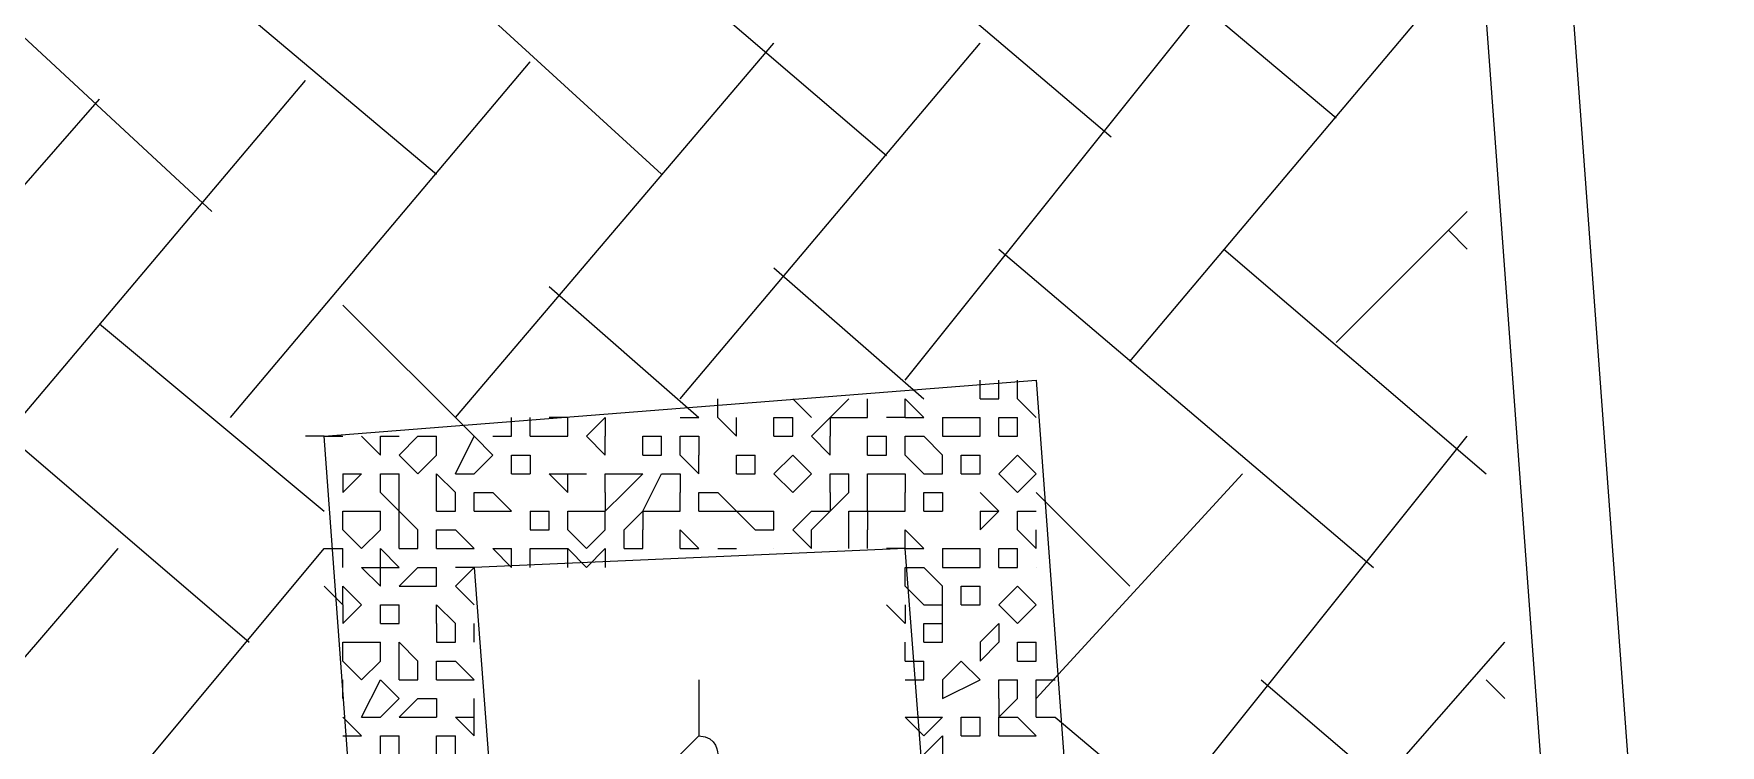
# Model space of a CAD drawing. Header units: millimetres. Extents: x 2928 to 3112, y 1220 to 1280.
# Drawn here: x 3002.1005 to 3002.4005, y 1262.5223 to 1262.6489 of the extents above; entities that cross this region are included whole.
import ezdxf

# ---------------------------------------------------------------- set-up
doc = ezdxf.new("R2010")
doc.units = ezdxf.units.MM

msp = doc.modelspace()

# ---------------------------------------------------------------- linework, layer by layer
at = {"color": 252, "linetype": 'Continuous', "lineweight": 5, "true_color": 0x989898}
for points in [[(3000.5255, 1266.90065), (2999.21881, 1266.80732), (2999.00214, 1266.79065), (2999.01881, 1266.58065), (2999.35881, 1261.95725), (3000.88217, 1262.07059), (3002.40886, 1262.18392), (3002.06885, 1266.80399), (3002.05218, 1267.01399), (3001.83885, 1266.99732)], [(3000.52883, 1266.88732), (2999.22548, 1266.79065), (2999.01881, 1266.77732), (2999.03214, 1266.57398), (2999.37215, 1261.97392), (3000.88217, 1262.08392), (3002.39219, 1262.19725), (3002.05552, 1266.79732), (3002.03885, 1266.99732), (3001.83218, 1266.98399)]]:
    msp.add_lwpolyline(points, close=True, dxfattribs=at)
at = {"color": 9, "linetype": 'Continuous', "lineweight": 5, "true_color": 0xbababa}
for points in [[(3002.22552, 1262.68726), (3002.29219, 1262.63059), (3002.29219, 1262.63059)], [(3002.26885, 1262.68726), (3002.33219, 1262.63393), (3002.33219, 1262.63393)], [(3002.10885, 1262.67726), (3002.17219, 1262.62393), (3002.17219, 1262.62393)], [(3002.20552, 1262.66726), (3002.25219, 1262.62726), (3002.25219, 1262.62726)], [(3002.08552, 1262.66059), (3002.13219, 1262.61726), (3002.13219, 1262.61726)], [(3002.17219, 1262.66059), (3002.21219, 1262.62393), (3002.21219, 1262.62393)], [(3002.25552, 1262.58726), (3002.30886, 1262.65393), (3002.30886, 1262.65393)], [(3002.29552, 1262.59059), (3002.34886, 1262.65393), (3002.34886, 1262.65393)], [(3002.17552, 1262.58059), (3002.23219, 1262.64726), (3002.23219, 1262.64726)], [(3002.21552, 1262.58393), (3002.26885, 1262.64726), (3002.26885, 1262.64726)], [(3002.13552, 1262.58059), (3002.18885, 1262.64393), (3002.18885, 1262.64393)], [(3002.09552, 1262.57726), (3002.14885, 1262.64059), (3002.14885, 1262.64059)], [(3002.08885, 1262.61059), (3002.11219, 1262.63726), (3002.11219, 1262.63726)], [(3002.33219, 1262.59393), (3002.35552, 1262.61726), (3002.35552, 1262.61726)], [(3002.35219, 1262.61393), (3002.35552, 1262.61059), (3002.35552, 1262.61059)], [(3002.27219, 1262.61059), (3002.33886, 1262.55393), (3002.33886, 1262.55393)], [(3002.31219, 1262.61059), (3002.35886, 1262.57059), (3002.35886, 1262.57059)], [(3002.23219, 1262.60726), (3002.25885, 1262.58393), (3002.25885, 1262.58393)], [(3002.19219, 1262.60393), (3002.21885, 1262.58059), (3002.21885, 1262.58059)], [(3002.15552, 1262.60059), (3002.17885, 1262.57726), (3002.17885, 1262.57726)], [(3002.11219, 1262.59726), (3002.15219, 1262.56393), (3002.15219, 1262.56393)], [(3002.26885, 1262.58393), (3002.26885, 1262.58726), (3002.26885, 1262.58726)], [(3002.27219, 1262.58393), (3002.27219, 1262.58726), (3002.27219, 1262.58726)], [(3002.27552, 1262.58393), (3002.27552, 1262.58726), (3002.27552, 1262.58726)], [(3002.22219, 1262.58059), (3002.22219, 1262.58393), (3002.22219, 1262.58393)], [(3002.23885, 1262.58059), (3002.23552, 1262.58393), (3002.23552, 1262.58393)], [(3002.24219, 1262.58059), (3002.24552, 1262.58393), (3002.24552, 1262.58393)], [(3002.24885, 1262.58059), (3002.24885, 1262.58393), (3002.24885, 1262.58393)], [(3002.25552, 1262.58393), (3002.25885, 1262.58059), (3002.25885, 1262.58059)], [(3002.25552, 1262.58059), (3002.25552, 1262.58393), (3002.25552, 1262.58393)], [(3002.26885, 1262.58393), (3002.27219, 1262.58393), (3002.27219, 1262.58393)], [(3002.27552, 1262.58393), (3002.27885, 1262.58059), (3002.27885, 1262.58059)], [(3002.09219, 1262.58059), (3002.13885, 1262.54059), (3002.13885, 1262.54059)], [(3002.18552, 1262.57726), (3002.18552, 1262.58059), (3002.18552, 1262.58059)], [(3002.18885, 1262.57726), (3002.18885, 1262.58059), (3002.18885, 1262.58059)], [(3002.19552, 1262.58059), (3002.19219, 1262.58059), (3002.19219, 1262.58059)], [(3002.19552, 1262.57726), (3002.19552, 1262.58059), (3002.19552, 1262.58059)], [(3002.19885, 1262.57726), (3002.20219, 1262.58059), (3002.20219, 1262.58059)], [(3002.20219, 1262.58059), (3002.20219, 1262.57726), (3002.20219, 1262.57726)], [(3002.21552, 1262.58059), (3002.21885, 1262.58059), (3002.21885, 1262.58059)], [(3002.22219, 1262.58059), (3002.22552, 1262.57726), (3002.22552, 1262.57726)], [(3002.22552, 1262.57726), (3002.22552, 1262.58059), (3002.22552, 1262.58059)], [(3002.23219, 1262.58059), (3002.23552, 1262.58059), (3002.23552, 1262.58059)], [(3002.23219, 1262.57726), (3002.23219, 1262.58059), (3002.23219, 1262.58059)], [(3002.23552, 1262.57726), (3002.23552, 1262.58059), (3002.23552, 1262.58059)], [(3002.23885, 1262.57726), (3002.24219, 1262.58059), (3002.24219, 1262.58059)], [(3002.24219, 1262.58059), (3002.24552, 1262.58059), (3002.24552, 1262.58059)], [(3002.24219, 1262.58059), (3002.24219, 1262.57726), (3002.24219, 1262.57726)], [(3002.24552, 1262.58059), (3002.24885, 1262.58059), (3002.24885, 1262.58059)], [(3002.25552, 1262.58059), (3002.25219, 1262.58059), (3002.25219, 1262.58059)], [(3002.25552, 1262.58059), (3002.25885, 1262.58059), (3002.25885, 1262.58059)], [(3002.26219, 1262.58059), (3002.26219, 1262.57726), (3002.26219, 1262.57726)], [(3002.26219, 1262.58059), (3002.26552, 1262.58059), (3002.26552, 1262.58059)], [(3002.26552, 1262.58059), (3002.26885, 1262.58059), (3002.26885, 1262.58059)], [(3002.26885, 1262.57726), (3002.26885, 1262.58059), (3002.26885, 1262.58059)], [(3002.27219, 1262.58059), (3002.27552, 1262.58059), (3002.27552, 1262.58059)], [(3002.27219, 1262.57726), (3002.27219, 1262.58059), (3002.27219, 1262.58059)], [(3002.27552, 1262.57726), (3002.27552, 1262.58059), (3002.27552, 1262.58059)], [(3002.15219, 1262.57726), (3002.14885, 1262.57726), (3002.14885, 1262.57726)], [(3002.15219, 1262.57726), (3002.15552, 1262.57726), (3002.15552, 1262.57726)], [(3002.15885, 1262.57726), (3002.16219, 1262.57393), (3002.16219, 1262.57393)], [(3002.16219, 1262.57726), (3002.16552, 1262.57726), (3002.16552, 1262.57726)], [(3002.16219, 1262.57726), (3002.16552, 1262.57726), (3002.16552, 1262.57726)], [(3002.16219, 1262.57393), (3002.16219, 1262.57726), (3002.16219, 1262.57726)], [(3002.16552, 1262.57393), (3002.16885, 1262.57726), (3002.16885, 1262.57726)], [(3002.16885, 1262.57726), (3002.17219, 1262.57726), (3002.17219, 1262.57726)], [(3002.17219, 1262.57393), (3002.17219, 1262.57726), (3002.17219, 1262.57726)], [(3002.17552, 1262.57059), (3002.17885, 1262.57726), (3002.17885, 1262.57726)], [(3002.17885, 1262.57726), (3002.18219, 1262.57393), (3002.18219, 1262.57393)], [(3002.18219, 1262.57726), (3002.18552, 1262.57726), (3002.18552, 1262.57726)], [(3002.18885, 1262.57726), (3002.19219, 1262.57726), (3002.19219, 1262.57726)], [(3002.19219, 1262.57726), (3002.19552, 1262.57726), (3002.19552, 1262.57726)], [(3002.19885, 1262.57726), (3002.20219, 1262.57393), (3002.20219, 1262.57393)], [(3002.20219, 1262.57393), (3002.20219, 1262.57726), (3002.20219, 1262.57726)], [(3002.20885, 1262.57726), (3002.21219, 1262.57726), (3002.21219, 1262.57726)], [(3002.20885, 1262.57393), (3002.20885, 1262.57726), (3002.20885, 1262.57726)], [(3002.21219, 1262.57393), (3002.21219, 1262.57726), (3002.21219, 1262.57726)], [(3002.21552, 1262.57393), (3002.21552, 1262.57726), (3002.21552, 1262.57726)], [(3002.21552, 1262.57726), (3002.21885, 1262.57726), (3002.21885, 1262.57726)], [(3002.21885, 1262.57726), (3002.21885, 1262.57393), (3002.21885, 1262.57393)], [(3002.23219, 1262.57726), (3002.23552, 1262.57726), (3002.23552, 1262.57726)], [(3002.23885, 1262.57726), (3002.24219, 1262.57393), (3002.24219, 1262.57393)], [(3002.24219, 1262.57393), (3002.24219, 1262.57726), (3002.24219, 1262.57726)], [(3002.24885, 1262.57726), (3002.25219, 1262.57726), (3002.25219, 1262.57726)], [(3002.24885, 1262.57393), (3002.24885, 1262.57726), (3002.24885, 1262.57726)], [(3002.25219, 1262.57393), (3002.25219, 1262.57726), (3002.25219, 1262.57726)], [(3002.25552, 1262.57393), (3002.25552, 1262.57726), (3002.25552, 1262.57726)], [(3002.25552, 1262.57726), (3002.25885, 1262.57726), (3002.25885, 1262.57726)], [(3002.25885, 1262.57726), (3002.26219, 1262.57393), (3002.26219, 1262.57393)], [(3002.26219, 1262.57726), (3002.26885, 1262.57726), (3002.26885, 1262.57726)], [(3002.27219, 1262.57726), (3002.27552, 1262.57726), (3002.27552, 1262.57726)], [(3002.30219, 1262.51059), (3002.35552, 1262.57726), (3002.35552, 1262.57726)], [(3002.16552, 1262.57393), (3002.16885, 1262.57059), (3002.16885, 1262.57059)], [(3002.16885, 1262.57059), (3002.17219, 1262.57393), (3002.17219, 1262.57393)], [(3002.17885, 1262.57059), (3002.18219, 1262.57393), (3002.18219, 1262.57393)], [(3002.18552, 1262.57059), (3002.18552, 1262.57393), (3002.18552, 1262.57393)], [(3002.18552, 1262.57393), (3002.18885, 1262.57393), (3002.18885, 1262.57393)], [(3002.18885, 1262.57393), (3002.18885, 1262.57059), (3002.18885, 1262.57059)], [(3002.20885, 1262.57393), (3002.21219, 1262.57393), (3002.21219, 1262.57393)], [(3002.21552, 1262.57393), (3002.21885, 1262.57059), (3002.21885, 1262.57059)], [(3002.21885, 1262.57059), (3002.21885, 1262.57393), (3002.21885, 1262.57393)], [(3002.22552, 1262.57393), (3002.22885, 1262.57393), (3002.22885, 1262.57393)], [(3002.22552, 1262.57059), (3002.22552, 1262.57393), (3002.22552, 1262.57393)], [(3002.22885, 1262.57059), (3002.22885, 1262.57393), (3002.22885, 1262.57393)], [(3002.23219, 1262.57059), (3002.23552, 1262.57393), (3002.23552, 1262.57393)], [(3002.23552, 1262.57393), (3002.23885, 1262.57059), (3002.23885, 1262.57059)], [(3002.24885, 1262.57393), (3002.25219, 1262.57393), (3002.25219, 1262.57393)], [(3002.25552, 1262.57393), (3002.25885, 1262.57059), (3002.25885, 1262.57059)], [(3002.26219, 1262.57059), (3002.26219, 1262.57393), (3002.26219, 1262.57393)], [(3002.26552, 1262.57059), (3002.26552, 1262.57393), (3002.26552, 1262.57393)], [(3002.26552, 1262.57393), (3002.26885, 1262.57393), (3002.26885, 1262.57393)], [(3002.26885, 1262.57059), (3002.26885, 1262.57393), (3002.26885, 1262.57393)], [(3002.27219, 1262.57059), (3002.27552, 1262.57393), (3002.27552, 1262.57393)], [(3002.27552, 1262.57393), (3002.27885, 1262.57059), (3002.27885, 1262.57059)], [(3002.15552, 1262.57059), (3002.15885, 1262.57059), (3002.15885, 1262.57059)], [(3002.15552, 1262.57059), (3002.15552, 1262.56726), (3002.15552, 1262.56726)], [(3002.15552, 1262.56726), (3002.15885, 1262.57059), (3002.15885, 1262.57059)], [(3002.16219, 1262.56726), (3002.16219, 1262.57059), (3002.16219, 1262.57059)], [(3002.16219, 1262.57059), (3002.16552, 1262.57059), (3002.16552, 1262.57059)], [(3002.16552, 1262.56726), (3002.16552, 1262.57059), (3002.16552, 1262.57059)], [(3002.17219, 1262.57059), (3002.17552, 1262.56726), (3002.17552, 1262.56726)], [(3002.17219, 1262.56393), (3002.17219, 1262.57059), (3002.17219, 1262.57059)], [(3002.17552, 1262.57059), (3002.17885, 1262.57059), (3002.17885, 1262.57059)], [(3002.18552, 1262.57059), (3002.18885, 1262.57059), (3002.18885, 1262.57059)], [(3002.19219, 1262.57059), (3002.19552, 1262.56726), (3002.19552, 1262.56726)], [(3002.19219, 1262.57059), (3002.19552, 1262.57059), (3002.19552, 1262.57059)], [(3002.19552, 1262.57059), (3002.19885, 1262.57059), (3002.19885, 1262.57059)], [(3002.19552, 1262.57059), (3002.19885, 1262.57059), (3002.19885, 1262.57059)], [(3002.19552, 1262.56726), (3002.19552, 1262.57059), (3002.19552, 1262.57059)], [(3002.20219, 1262.56726), (3002.20219, 1262.57059), (3002.20219, 1262.57059)], [(3002.20219, 1262.57059), (3002.20552, 1262.57059), (3002.20552, 1262.57059)], [(3002.20552, 1262.57059), (3002.20885, 1262.57059), (3002.20885, 1262.57059)], [(3002.20552, 1262.56726), (3002.20885, 1262.57059), (3002.20885, 1262.57059)], [(3002.20885, 1262.56393), (3002.21219, 1262.57059), (3002.21219, 1262.57059)], [(3002.21219, 1262.57059), (3002.21552, 1262.57059), (3002.21552, 1262.57059)], [(3002.21552, 1262.57059), (3002.21552, 1262.56726), (3002.21552, 1262.56726)], [(3002.22552, 1262.57059), (3002.22885, 1262.57059), (3002.22885, 1262.57059)], [(3002.23219, 1262.57059), (3002.23552, 1262.56726), (3002.23552, 1262.56726)], [(3002.23552, 1262.56726), (3002.23885, 1262.57059), (3002.23885, 1262.57059)], [(3002.24219, 1262.57059), (3002.24552, 1262.57059), (3002.24552, 1262.57059)], [(3002.24219, 1262.56726), (3002.24219, 1262.57059), (3002.24219, 1262.57059)], [(3002.24552, 1262.56726), (3002.24552, 1262.57059), (3002.24552, 1262.57059)], [(3002.24885, 1262.56393), (3002.24885, 1262.57059), (3002.24885, 1262.57059)], [(3002.24885, 1262.57059), (3002.25552, 1262.57059), (3002.25552, 1262.57059)], [(3002.25552, 1262.57059), (3002.25552, 1262.56726), (3002.25552, 1262.56726)], [(3002.25885, 1262.57059), (3002.26219, 1262.57059), (3002.26219, 1262.57059)], [(3002.26552, 1262.57059), (3002.26885, 1262.57059), (3002.26885, 1262.57059)], [(3002.27219, 1262.57059), (3002.27552, 1262.56726), (3002.27552, 1262.56726)], [(3002.27552, 1262.56726), (3002.27885, 1262.57059), (3002.27885, 1262.57059)], [(3002.27885, 1262.53059), (3002.31552, 1262.57059), (3002.31552, 1262.57059)], [(3002.16219, 1262.56726), (3002.16552, 1262.56393), (3002.16552, 1262.56393)], [(3002.16552, 1262.56393), (3002.16552, 1262.56726), (3002.16552, 1262.56726)], [(3002.17552, 1262.56393), (3002.17552, 1262.56726), (3002.17552, 1262.56726)], [(3002.17885, 1262.56393), (3002.17885, 1262.56726), (3002.17885, 1262.56726)], [(3002.17885, 1262.56726), (3002.18219, 1262.56726), (3002.18219, 1262.56726)], [(3002.18219, 1262.56726), (3002.18552, 1262.56393), (3002.18552, 1262.56393)], [(3002.20219, 1262.56726), (3002.20219, 1262.56393), (3002.20219, 1262.56393)], [(3002.20219, 1262.56393), (3002.20552, 1262.56726), (3002.20552, 1262.56726)], [(3002.21552, 1262.56393), (3002.21552, 1262.56726), (3002.21552, 1262.56726)], [(3002.21885, 1262.56393), (3002.21885, 1262.56726), (3002.21885, 1262.56726)], [(3002.21885, 1262.56726), (3002.22219, 1262.56726), (3002.22219, 1262.56726)], [(3002.22219, 1262.56726), (3002.22552, 1262.56393), (3002.22552, 1262.56393)], [(3002.24219, 1262.56726), (3002.24219, 1262.56393), (3002.24219, 1262.56393)], [(3002.24219, 1262.56393), (3002.24552, 1262.56726), (3002.24552, 1262.56726)], [(3002.25552, 1262.56393), (3002.25552, 1262.56726), (3002.25552, 1262.56726)], [(3002.25885, 1262.56393), (3002.25885, 1262.56726), (3002.25885, 1262.56726)], [(3002.25885, 1262.56726), (3002.26219, 1262.56726), (3002.26219, 1262.56726)], [(3002.26219, 1262.56726), (3002.26219, 1262.56393), (3002.26219, 1262.56393)], [(3002.27219, 1262.56393), (3002.26885, 1262.56726), (3002.26885, 1262.56726)], [(3002.27885, 1262.56726), (3002.29552, 1262.55059), (3002.29552, 1262.55059)], [(3002.15552, 1262.56059), (3002.15552, 1262.56393), (3002.15552, 1262.56393)], [(3002.15552, 1262.56393), (3002.15885, 1262.56393), (3002.15885, 1262.56393)], [(3002.15885, 1262.56393), (3002.16219, 1262.56393), (3002.16219, 1262.56393)], [(3002.16219, 1262.56059), (3002.16219, 1262.56393), (3002.16219, 1262.56393)], [(3002.16552, 1262.56393), (3002.16885, 1262.56059), (3002.16885, 1262.56059)], [(3002.16552, 1262.56059), (3002.16552, 1262.56393), (3002.16552, 1262.56393)], [(3002.17219, 1262.56393), (3002.17552, 1262.56393), (3002.17552, 1262.56393)], [(3002.17885, 1262.56393), (3002.18219, 1262.56393), (3002.18219, 1262.56393)], [(3002.18219, 1262.56393), (3002.18552, 1262.56393), (3002.18552, 1262.56393)], [(3002.18885, 1262.56393), (3002.19219, 1262.56393), (3002.19219, 1262.56393)], [(3002.18885, 1262.56393), (3002.18885, 1262.56059), (3002.18885, 1262.56059)], [(3002.19219, 1262.56059), (3002.19219, 1262.56393), (3002.19219, 1262.56393)], [(3002.19552, 1262.56059), (3002.19552, 1262.56393), (3002.19552, 1262.56393)], [(3002.19552, 1262.56393), (3002.19885, 1262.56393), (3002.19885, 1262.56393)], [(3002.19885, 1262.56393), (3002.20219, 1262.56393), (3002.20219, 1262.56393)], [(3002.20219, 1262.56059), (3002.20219, 1262.56393), (3002.20219, 1262.56393)], [(3002.20552, 1262.56059), (3002.20885, 1262.56393), (3002.20885, 1262.56393)], [(3002.20885, 1262.56393), (3002.21219, 1262.56393), (3002.21219, 1262.56393)], [(3002.20885, 1262.56393), (3002.20885, 1262.56059), (3002.20885, 1262.56059)], [(3002.21219, 1262.56393), (3002.21552, 1262.56393), (3002.21552, 1262.56393)], [(3002.21885, 1262.56393), (3002.22219, 1262.56393), (3002.22219, 1262.56393)], [(3002.22219, 1262.56393), (3002.22552, 1262.56393), (3002.22552, 1262.56393)], [(3002.22552, 1262.56393), (3002.22885, 1262.56059), (3002.22885, 1262.56059)], [(3002.22552, 1262.56393), (3002.22885, 1262.56393), (3002.22885, 1262.56393)], [(3002.22885, 1262.56393), (3002.23219, 1262.56393), (3002.23219, 1262.56393)], [(3002.23219, 1262.56059), (3002.23219, 1262.56393), (3002.23219, 1262.56393)], [(3002.23552, 1262.56059), (3002.23885, 1262.56393), (3002.23885, 1262.56393)], [(3002.23885, 1262.56393), (3002.24219, 1262.56393), (3002.24219, 1262.56393)], [(3002.23885, 1262.56059), (3002.24219, 1262.56393), (3002.24219, 1262.56393)], [(3002.24552, 1262.55726), (3002.24552, 1262.56393), (3002.24552, 1262.56393)], [(3002.24552, 1262.56393), (3002.24885, 1262.56393), (3002.24885, 1262.56393)], [(3002.24885, 1262.56393), (3002.25219, 1262.56393), (3002.25219, 1262.56393)], [(3002.24885, 1262.56393), (3002.24885, 1262.56059), (3002.24885, 1262.56059)], [(3002.25219, 1262.56393), (3002.25552, 1262.56393), (3002.25552, 1262.56393)], [(3002.25885, 1262.56393), (3002.26219, 1262.56393), (3002.26219, 1262.56393)], [(3002.26885, 1262.56393), (3002.26885, 1262.56059), (3002.26885, 1262.56059)], [(3002.26885, 1262.56393), (3002.27219, 1262.56393), (3002.27219, 1262.56393)], [(3002.26885, 1262.56059), (3002.27219, 1262.56393), (3002.27219, 1262.56393)], [(3002.27552, 1262.56059), (3002.27552, 1262.56393), (3002.27552, 1262.56393)], [(3002.27552, 1262.56393), (3002.27885, 1262.56393), (3002.27885, 1262.56393)], [(3002.15552, 1262.56059), (3002.15885, 1262.55726), (3002.15885, 1262.55726)], [(3002.15885, 1262.55726), (3002.16219, 1262.56059), (3002.16219, 1262.56059)], [(3002.16552, 1262.55726), (3002.16552, 1262.56059), (3002.16552, 1262.56059)], [(3002.16885, 1262.55726), (3002.16885, 1262.56059), (3002.16885, 1262.56059)], [(3002.17219, 1262.55726), (3002.17219, 1262.56059), (3002.17219, 1262.56059)], [(3002.17219, 1262.56059), (3002.17552, 1262.56059), (3002.17552, 1262.56059)], [(3002.17552, 1262.56059), (3002.17885, 1262.55726), (3002.17885, 1262.55726)], [(3002.18885, 1262.56059), (3002.19219, 1262.56059), (3002.19219, 1262.56059)], [(3002.19552, 1262.56059), (3002.19885, 1262.55726), (3002.19885, 1262.55726)], [(3002.19885, 1262.55726), (3002.20219, 1262.56059), (3002.20219, 1262.56059)], [(3002.20552, 1262.55726), (3002.20552, 1262.56059), (3002.20552, 1262.56059)], [(3002.20885, 1262.55726), (3002.20885, 1262.56059), (3002.20885, 1262.56059)], [(3002.21552, 1262.56059), (3002.21885, 1262.55726), (3002.21885, 1262.55726)], [(3002.21552, 1262.55726), (3002.21552, 1262.56059), (3002.21552, 1262.56059)], [(3002.22885, 1262.56059), (3002.23219, 1262.56059), (3002.23219, 1262.56059)], [(3002.23552, 1262.56059), (3002.23885, 1262.55726), (3002.23885, 1262.55726)], [(3002.23885, 1262.55726), (3002.23885, 1262.56059), (3002.23885, 1262.56059)], [(3002.24552, 1262.55726), (3002.24552, 1262.56059), (3002.24552, 1262.56059)], [(3002.24885, 1262.55726), (3002.24885, 1262.56059), (3002.24885, 1262.56059)], [(3002.25552, 1262.56059), (3002.25885, 1262.55726), (3002.25885, 1262.55726)], [(3002.25552, 1262.55726), (3002.25552, 1262.56059), (3002.25552, 1262.56059)], [(3002.27552, 1262.56059), (3002.27885, 1262.55726), (3002.27885, 1262.55726)], [(3002.27885, 1262.55726), (3002.27885, 1262.56059), (3002.27885, 1262.56059)], [(3002.09552, 1262.53393), (3002.11552, 1262.55726), (3002.11552, 1262.55726)], [(3002.10219, 1262.49726), (3002.15219, 1262.55726), (3002.15219, 1262.55726)], [(3002.15219, 1262.55726), (3002.15552, 1262.55726), (3002.15552, 1262.55726)], [(3002.15552, 1262.55393), (3002.15552, 1262.55726), (3002.15552, 1262.55726)], [(3002.16219, 1262.55726), (3002.16552, 1262.55393), (3002.16552, 1262.55393)], [(3002.16219, 1262.55393), (3002.16219, 1262.55726), (3002.16219, 1262.55726)], [(3002.16552, 1262.55726), (3002.16885, 1262.55726), (3002.16885, 1262.55726)], [(3002.17219, 1262.55726), (3002.17552, 1262.55726), (3002.17552, 1262.55726)], [(3002.17552, 1262.55726), (3002.17885, 1262.55726), (3002.17885, 1262.55726)], [(3002.18219, 1262.55726), (3002.18552, 1262.55393), (3002.18552, 1262.55393)], [(3002.18219, 1262.55726), (3002.18552, 1262.55726), (3002.18552, 1262.55726)], [(3002.18552, 1262.55393), (3002.18552, 1262.55726), (3002.18552, 1262.55726)], [(3002.18885, 1262.55393), (3002.18885, 1262.55726), (3002.18885, 1262.55726)], [(3002.18885, 1262.55393), (3002.18885, 1262.55726), (3002.18885, 1262.55726)], [(3002.18885, 1262.55726), (3002.19219, 1262.55726), (3002.19219, 1262.55726)], [(3002.19219, 1262.55726), (3002.19552, 1262.55726), (3002.19552, 1262.55726)], [(3002.19552, 1262.55393), (3002.19552, 1262.55726), (3002.19552, 1262.55726)], [(3002.19885, 1262.55393), (3002.19552, 1262.55726), (3002.19552, 1262.55726)], [(3002.19885, 1262.55393), (3002.20219, 1262.55726), (3002.20219, 1262.55726)], [(3002.20219, 1262.55726), (3002.20219, 1262.55393), (3002.20219, 1262.55393)], [(3002.20552, 1262.55726), (3002.20885, 1262.55726), (3002.20885, 1262.55726)], [(3002.21552, 1262.55726), (3002.21885, 1262.55726), (3002.21885, 1262.55726)], [(3002.22219, 1262.55726), (3002.22552, 1262.55726), (3002.22552, 1262.55726)], [(3002.25552, 1262.55726), (3002.25219, 1262.55726), (3002.25219, 1262.55726)], [(3002.25552, 1262.55726), (3002.25885, 1262.55726), (3002.25885, 1262.55726)], [(3002.26219, 1262.55726), (3002.26219, 1262.55393), (3002.26219, 1262.55393)], [(3002.26219, 1262.55726), (3002.26552, 1262.55726), (3002.26552, 1262.55726)], [(3002.26552, 1262.55726), (3002.26885, 1262.55726), (3002.26885, 1262.55726)], [(3002.26885, 1262.55393), (3002.26885, 1262.55726), (3002.26885, 1262.55726)], [(3002.27219, 1262.55726), (3002.27552, 1262.55726), (3002.27552, 1262.55726)], [(3002.27219, 1262.55393), (3002.27219, 1262.55726), (3002.27219, 1262.55726)], [(3002.27552, 1262.55393), (3002.27552, 1262.55726), (3002.27552, 1262.55726)], [(3002.15885, 1262.55393), (3002.16219, 1262.55059), (3002.16219, 1262.55059)], [(3002.15885, 1262.55393), (3002.16219, 1262.55393), (3002.16219, 1262.55393)], [(3002.16219, 1262.55393), (3002.16552, 1262.55393), (3002.16552, 1262.55393)], [(3002.16219, 1262.55059), (3002.16219, 1262.55393), (3002.16219, 1262.55393)], [(3002.16552, 1262.55059), (3002.16885, 1262.55393), (3002.16885, 1262.55393)], [(3002.16885, 1262.55393), (3002.17219, 1262.55393), (3002.17219, 1262.55393)], [(3002.17219, 1262.55059), (3002.17219, 1262.55393), (3002.17219, 1262.55393)], [(3002.17552, 1262.55059), (3002.17885, 1262.55393), (3002.17885, 1262.55393)], [(3002.17885, 1262.55393), (3002.17552, 1262.55393), (3002.17552, 1262.55393)], [(3002.25552, 1262.55059), (3002.25552, 1262.55393), (3002.25552, 1262.55393)], [(3002.25552, 1262.55393), (3002.25885, 1262.55393), (3002.25885, 1262.55393)], [(3002.25885, 1262.55393), (3002.26219, 1262.55059), (3002.26219, 1262.55059)], [(3002.26219, 1262.55393), (3002.26885, 1262.55393), (3002.26885, 1262.55393)], [(3002.27219, 1262.55393), (3002.27552, 1262.55393), (3002.27552, 1262.55393)], [(3002.15552, 1262.54726), (3002.15219, 1262.55059), (3002.15219, 1262.55059)], [(3002.15552, 1262.55059), (3002.15885, 1262.54726), (3002.15885, 1262.54726)], [(3002.15552, 1262.54726), (3002.15552, 1262.55059), (3002.15552, 1262.55059)], [(3002.16552, 1262.55059), (3002.16885, 1262.55059), (3002.16885, 1262.55059)], [(3002.16885, 1262.55059), (3002.17219, 1262.55059), (3002.17219, 1262.55059)], [(3002.17552, 1262.55059), (3002.17885, 1262.54726), (3002.17885, 1262.54726)], [(3002.25552, 1262.55059), (3002.25885, 1262.54726), (3002.25885, 1262.54726)], [(3002.26219, 1262.54726), (3002.26219, 1262.55059), (3002.26219, 1262.55059)], [(3002.26552, 1262.54726), (3002.26552, 1262.55059), (3002.26552, 1262.55059)], [(3002.26552, 1262.55059), (3002.26885, 1262.55059), (3002.26885, 1262.55059)], [(3002.26885, 1262.54726), (3002.26885, 1262.55059), (3002.26885, 1262.55059)], [(3002.27219, 1262.54726), (3002.27552, 1262.55059), (3002.27552, 1262.55059)], [(3002.27552, 1262.55059), (3002.27885, 1262.54726), (3002.27885, 1262.54726)], [(3002.15552, 1262.54726), (3002.15552, 1262.54393), (3002.15552, 1262.54393)], [(3002.15552, 1262.54393), (3002.15885, 1262.54726), (3002.15885, 1262.54726)], [(3002.16219, 1262.54393), (3002.16219, 1262.54726), (3002.16219, 1262.54726)], [(3002.16219, 1262.54726), (3002.16552, 1262.54726), (3002.16552, 1262.54726)], [(3002.16552, 1262.54393), (3002.16552, 1262.54726), (3002.16552, 1262.54726)], [(3002.17219, 1262.54726), (3002.17552, 1262.54393), (3002.17552, 1262.54393)], [(3002.17219, 1262.54393), (3002.17219, 1262.54726), (3002.17219, 1262.54726)], [(3002.25552, 1262.54393), (3002.25219, 1262.54726), (3002.25219, 1262.54726)], [(3002.25552, 1262.54726), (3002.25552, 1262.54393), (3002.25552, 1262.54393)], [(3002.25885, 1262.54726), (3002.26219, 1262.54726), (3002.26219, 1262.54726)], [(3002.26219, 1262.54393), (3002.26219, 1262.54726), (3002.26219, 1262.54726)], [(3002.26552, 1262.54726), (3002.26885, 1262.54726), (3002.26885, 1262.54726)], [(3002.27219, 1262.54726), (3002.27552, 1262.54393), (3002.27552, 1262.54393)], [(3002.27552, 1262.54393), (3002.27885, 1262.54726), (3002.27885, 1262.54726)], [(3002.16219, 1262.54393), (3002.16552, 1262.54393), (3002.16552, 1262.54393)], [(3002.17219, 1262.54393), (3002.17219, 1262.54059), (3002.17219, 1262.54059)], [(3002.17552, 1262.54059), (3002.17552, 1262.54393), (3002.17552, 1262.54393)], [(3002.17885, 1262.54059), (3002.17885, 1262.54393), (3002.17885, 1262.54393)], [(3002.17885, 1262.54059), (3002.17885, 1262.54393), (3002.17885, 1262.54393)], [(3002.25885, 1262.54059), (3002.25885, 1262.54393), (3002.25885, 1262.54393)], [(3002.25885, 1262.54393), (3002.26219, 1262.54393), (3002.26219, 1262.54393)], [(3002.26219, 1262.54059), (3002.26219, 1262.54393), (3002.26219, 1262.54393)], [(3002.26885, 1262.54059), (3002.27219, 1262.54393), (3002.27219, 1262.54393)], [(3002.27219, 1262.54393), (3002.27219, 1262.54059), (3002.27219, 1262.54059)], [(3002.15552, 1262.53726), (3002.15552, 1262.54059), (3002.15552, 1262.54059)], [(3002.15552, 1262.54059), (3002.15885, 1262.54059), (3002.15885, 1262.54059)], [(3002.15885, 1262.54059), (3002.16219, 1262.54059), (3002.16219, 1262.54059)], [(3002.16219, 1262.53726), (3002.16219, 1262.54059), (3002.16219, 1262.54059)], [(3002.16552, 1262.54059), (3002.16885, 1262.53726), (3002.16885, 1262.53726)], [(3002.16552, 1262.53393), (3002.16552, 1262.54059), (3002.16552, 1262.54059)], [(3002.17219, 1262.54059), (3002.17552, 1262.54059), (3002.17552, 1262.54059)], [(3002.25552, 1262.53726), (3002.25552, 1262.54059), (3002.25552, 1262.54059)], [(3002.25885, 1262.54059), (3002.26219, 1262.54059), (3002.26219, 1262.54059)], [(3002.26885, 1262.54059), (3002.26885, 1262.53726), (3002.26885, 1262.53726)], [(3002.26885, 1262.53726), (3002.27219, 1262.54059), (3002.27219, 1262.54059)], [(3002.27552, 1262.53726), (3002.27552, 1262.54059), (3002.27552, 1262.54059)], [(3002.27552, 1262.54059), (3002.27885, 1262.54059), (3002.27885, 1262.54059)], [(3002.27885, 1262.53726), (3002.27885, 1262.54059), (3002.27885, 1262.54059)], [(3002.33886, 1262.51392), (3002.36219, 1262.54059), (3002.36219, 1262.54059)], [(3002.15552, 1262.53726), (3002.15885, 1262.53393), (3002.15885, 1262.53393)], [(3002.15885, 1262.53393), (3002.16219, 1262.53726), (3002.16219, 1262.53726)], [(3002.16885, 1262.53393), (3002.16885, 1262.53726), (3002.16885, 1262.53726)], [(3002.17219, 1262.53393), (3002.17219, 1262.53726), (3002.17219, 1262.53726)], [(3002.17219, 1262.53726), (3002.17552, 1262.53726), (3002.17552, 1262.53726)], [(3002.17552, 1262.53726), (3002.17885, 1262.53393), (3002.17885, 1262.53393)], [(3002.25552, 1262.53726), (3002.25885, 1262.53726), (3002.25885, 1262.53726)], [(3002.25885, 1262.53393), (3002.25885, 1262.53726), (3002.25885, 1262.53726)], [(3002.26219, 1262.53393), (3002.26552, 1262.53726), (3002.26552, 1262.53726)], [(3002.26552, 1262.53726), (3002.26885, 1262.53393), (3002.26885, 1262.53393)], [(3002.27552, 1262.53726), (3002.27885, 1262.53726), (3002.27885, 1262.53726)], [(3002.15552, 1262.53059), (3002.15552, 1262.53393), (3002.15552, 1262.53393)], [(3002.15885, 1262.52726), (3002.16219, 1262.53393), (3002.16219, 1262.53393)], [(3002.16219, 1262.53393), (3002.16552, 1262.53059), (3002.16552, 1262.53059)], [(3002.16552, 1262.53393), (3002.16885, 1262.53393), (3002.16885, 1262.53393)], [(3002.17219, 1262.53393), (3002.17552, 1262.53393), (3002.17552, 1262.53393)], [(3002.17552, 1262.53393), (3002.17885, 1262.53393), (3002.17885, 1262.53393)], [(3002.25552, 1262.53393), (3002.25885, 1262.53393), (3002.25885, 1262.53393)], [(3002.26219, 1262.53393), (3002.26219, 1262.53059), (3002.26219, 1262.53059)], [(3002.26219, 1262.53059), (3002.26885, 1262.53393), (3002.26885, 1262.53393)], [(3002.27219, 1262.53393), (3002.27552, 1262.53393), (3002.27552, 1262.53393)], [(3002.27219, 1262.53059), (3002.27219, 1262.53393), (3002.27219, 1262.53393)], [(3002.27552, 1262.53059), (3002.27552, 1262.53393), (3002.27552, 1262.53393)], [(3002.27885, 1262.52726), (3002.27885, 1262.53393), (3002.27885, 1262.53393)], [(3002.27885, 1262.53393), (3002.28219, 1262.53393), (3002.28219, 1262.53393)], [(3002.31886, 1262.53393), (3002.36552, 1262.49392), (3002.36552, 1262.49392)], [(3002.35886, 1262.53393), (3002.36219, 1262.53059), (3002.36219, 1262.53059)], [(3002.16219, 1262.52726), (3002.16552, 1262.53059), (3002.16552, 1262.53059)], [(3002.16552, 1262.52726), (3002.16885, 1262.53059), (3002.16885, 1262.53059)], [(3002.16885, 1262.53059), (3002.17219, 1262.53059), (3002.17219, 1262.53059)], [(3002.17219, 1262.53059), (3002.17219, 1262.52726), (3002.17219, 1262.52726)], [(3002.17885, 1262.52726), (3002.17885, 1262.53059), (3002.17885, 1262.53059)], [(3002.27219, 1262.53059), (3002.27219, 1262.52726), (3002.27219, 1262.52726)], [(3002.27219, 1262.52726), (3002.27552, 1262.53059), (3002.27552, 1262.53059)], [(3002.27885, 1262.52726), (3002.27885, 1262.53059), (3002.27885, 1262.53059)], [(3002.15552, 1262.52726), (3002.15885, 1262.52392), (3002.15885, 1262.52392)], [(3002.15885, 1262.52726), (3002.16219, 1262.52726), (3002.16219, 1262.52726)], [(3002.16552, 1262.52726), (3002.16885, 1262.52726), (3002.16885, 1262.52726)], [(3002.16885, 1262.52726), (3002.17219, 1262.52726), (3002.17219, 1262.52726)], [(3002.17552, 1262.52726), (3002.17885, 1262.52392), (3002.17885, 1262.52392)], [(3002.17552, 1262.52726), (3002.17885, 1262.52726), (3002.17885, 1262.52726)], [(3002.17885, 1262.52392), (3002.17885, 1262.52726), (3002.17885, 1262.52726)], [(3002.25552, 1262.52726), (3002.25885, 1262.52392), (3002.25885, 1262.52392)], [(3002.25552, 1262.52726), (3002.25885, 1262.52726), (3002.25885, 1262.52726)], [(3002.25885, 1262.52726), (3002.26219, 1262.52726), (3002.26219, 1262.52726)], [(3002.25885, 1262.52392), (3002.26219, 1262.52726), (3002.26219, 1262.52726)], [(3002.26552, 1262.52392), (3002.26552, 1262.52726), (3002.26552, 1262.52726)], [(3002.26552, 1262.52726), (3002.26885, 1262.52726), (3002.26885, 1262.52726)], [(3002.26885, 1262.52392), (3002.26885, 1262.52726), (3002.26885, 1262.52726)], [(3002.27219, 1262.52392), (3002.27219, 1262.52726), (3002.27219, 1262.52726)], [(3002.27219, 1262.52726), (3002.27552, 1262.52726), (3002.27552, 1262.52726)], [(3002.27552, 1262.52726), (3002.27885, 1262.52392), (3002.27885, 1262.52392)], [(3002.27885, 1262.52726), (3002.28219, 1262.52726), (3002.28219, 1262.52726)], [(3002.28219, 1262.52726), (3002.34552, 1262.47392), (3002.34552, 1262.47392)], [(3002.15552, 1262.52392), (3002.15885, 1262.52392), (3002.15885, 1262.52392)], [(3002.16219, 1262.52059), (3002.16219, 1262.52392), (3002.16219, 1262.52392)], [(3002.16219, 1262.52392), (3002.16552, 1262.52392), (3002.16552, 1262.52392)], [(3002.16552, 1262.52059), (3002.16552, 1262.52392), (3002.16552, 1262.52392)], [(3002.17219, 1262.52392), (3002.17552, 1262.52392), (3002.17552, 1262.52392)], [(3002.17219, 1262.52059), (3002.17219, 1262.52392), (3002.17219, 1262.52392)], [(3002.17552, 1262.51726), (3002.17552, 1262.52392), (3002.17552, 1262.52392)], [(3002.25885, 1262.52059), (3002.26219, 1262.52392), (3002.26219, 1262.52392)], [(3002.26219, 1262.52392), (3002.26219, 1262.52059), (3002.26219, 1262.52059)], [(3002.26552, 1262.52392), (3002.26885, 1262.52392), (3002.26885, 1262.52392)], [(3002.27219, 1262.52392), (3002.27552, 1262.52392), (3002.27552, 1262.52392)], [(3002.27552, 1262.52392), (3002.27885, 1262.52392), (3002.27885, 1262.52392)]]:
    msp.add_lwpolyline(points, dxfattribs=at)
at = {"color": 7, "linetype": 'Continuous', "lineweight": -2, "true_color": 0x000007}
for points in [[(3002.16885, 1262.35059), (3002.15219, 1262.57726), (3002.27885, 1262.58726), (3002.29552, 1262.36059)], [(3002.19219, 1262.37726), (3002.26885, 1262.38392), (3002.25552, 1262.55726), (3002.17885, 1262.55393)]]:
    msp.add_lwpolyline(points, close=True, dxfattribs=at)
at = {"color": 9, "linetype": 'Continuous', "lineweight": 5, "true_color": 0xbababa}
for points in [[(3002.25552, 1262.58393), (3002.25552, 1262.58393)], [(3002.21552, 1262.58059), (3002.21552, 1262.58059)], [(3002.21552, 1262.58059), (3002.21552, 1262.58059)], [(3002.21885, 1262.58059), (3002.21885, 1262.58059)], [(3002.22219, 1262.58059), (3002.22219, 1262.58059)], [(3002.22552, 1262.58059), (3002.22552, 1262.58059)], [(3002.23219, 1262.58059), (3002.23219, 1262.58059)], [(3002.23885, 1262.58059), (3002.23885, 1262.58059)], [(3002.25885, 1262.58059), (3002.25885, 1262.58059)], [(3002.26219, 1262.58059), (3002.26219, 1262.58059)], [(3002.27219, 1262.58059), (3002.27219, 1262.58059)], [(3002.15552, 1262.57726), (3002.15552, 1262.57726)], [(3002.15885, 1262.57726), (3002.15885, 1262.57726)], [(3002.17219, 1262.57726), (3002.17219, 1262.57726)], [(3002.17885, 1262.57726), (3002.17885, 1262.57726)], [(3002.18552, 1262.57726), (3002.18552, 1262.57726)], [(3002.19885, 1262.57726), (3002.19885, 1262.57726)], [(3002.20219, 1262.57726), (3002.20219, 1262.57726)], [(3002.20885, 1262.57726), (3002.20885, 1262.57726)], [(3002.22552, 1262.57726), (3002.22552, 1262.57726)], [(3002.23219, 1262.57726), (3002.23219, 1262.57726)], [(3002.23885, 1262.57726), (3002.23885, 1262.57726)], [(3002.24219, 1262.57726), (3002.24219, 1262.57726)], [(3002.24885, 1262.57726), (3002.24885, 1262.57726)], [(3002.27219, 1262.57726), (3002.27219, 1262.57726)], [(3002.20885, 1262.57393), (3002.20885, 1262.57393)], [(3002.22552, 1262.57393), (3002.22552, 1262.57393)], [(3002.24885, 1262.57393), (3002.24885, 1262.57393)], [(3002.26885, 1262.57393), (3002.26885, 1262.57393)], [(3002.15552, 1262.57059), (3002.15552, 1262.57059)], [(3002.15552, 1262.57059), (3002.15552, 1262.57059)], [(3002.15885, 1262.57059), (3002.15885, 1262.57059)], [(3002.16552, 1262.57059), (3002.16552, 1262.57059)], [(3002.17219, 1262.57059), (3002.17219, 1262.57059)], [(3002.17885, 1262.57059), (3002.17885, 1262.57059)], [(3002.18552, 1262.57059), (3002.18552, 1262.57059)], [(3002.18885, 1262.57059), (3002.18885, 1262.57059)], [(3002.19552, 1262.57059), (3002.19552, 1262.57059)], [(3002.21885, 1262.57059), (3002.21885, 1262.57059)], [(3002.22552, 1262.57059), (3002.22552, 1262.57059)], [(3002.23219, 1262.57059), (3002.23219, 1262.57059)], [(3002.23885, 1262.57059), (3002.23885, 1262.57059)], [(3002.24219, 1262.57059), (3002.24219, 1262.57059)], [(3002.26885, 1262.57059), (3002.26885, 1262.57059)], [(3002.27219, 1262.57059), (3002.27219, 1262.57059)], [(3002.27885, 1262.57059), (3002.27885, 1262.57059)], [(3002.17219, 1262.56393), (3002.17219, 1262.56393)], [(3002.18552, 1262.56393), (3002.18552, 1262.56393)], [(3002.18885, 1262.56393), (3002.18885, 1262.56393)], [(3002.18885, 1262.56393), (3002.18885, 1262.56393)], [(3002.21885, 1262.56393), (3002.21885, 1262.56393)], [(3002.23219, 1262.56393), (3002.23219, 1262.56393)], [(3002.23885, 1262.56393), (3002.23885, 1262.56393)], [(3002.26219, 1262.56393), (3002.26219, 1262.56393)], [(3002.26219, 1262.56393), (3002.26219, 1262.56393)], [(3002.26885, 1262.56393), (3002.26885, 1262.56393)], [(3002.27219, 1262.56393), (3002.27219, 1262.56393)], [(3002.21552, 1262.56059), (3002.21552, 1262.56059)], [(3002.25552, 1262.56059), (3002.25552, 1262.56059)], [(3002.15552, 1262.55726), (3002.15552, 1262.55726)], [(3002.16552, 1262.55726), (3002.16552, 1262.55726)], [(3002.17885, 1262.55726), (3002.17885, 1262.55726)], [(3002.18219, 1262.55726), (3002.18219, 1262.55726)], [(3002.18552, 1262.55726), (3002.18552, 1262.55726)], [(3002.20885, 1262.55726), (3002.20885, 1262.55726)], [(3002.21552, 1262.55726), (3002.21552, 1262.55726)], [(3002.21885, 1262.55726), (3002.21885, 1262.55726)], [(3002.22219, 1262.55726), (3002.22219, 1262.55726)], [(3002.22552, 1262.55726), (3002.22552, 1262.55726)], [(3002.22552, 1262.55726), (3002.22552, 1262.55726)], [(3002.23219, 1262.55726), (3002.23219, 1262.55726)], [(3002.23219, 1262.55726), (3002.23219, 1262.55726)], [(3002.24885, 1262.55726), (3002.24885, 1262.55726)], [(3002.25885, 1262.55726), (3002.25885, 1262.55726)], [(3002.26219, 1262.55726), (3002.26219, 1262.55726)], [(3002.27219, 1262.55726), (3002.27219, 1262.55726)], [(3002.15552, 1262.55393), (3002.15552, 1262.55393)], [(3002.17219, 1262.55393), (3002.17219, 1262.55393)], [(3002.18552, 1262.55393), (3002.18552, 1262.55393)], [(3002.27219, 1262.55393), (3002.27219, 1262.55393)], [(3002.27885, 1262.55393), (3002.27885, 1262.55393)], [(3002.27885, 1262.55393), (3002.27885, 1262.55393)], [(3002.26885, 1262.55059), (3002.26885, 1262.55059)], [(3002.15885, 1262.54726), (3002.15885, 1262.54726)], [(3002.16552, 1262.54726), (3002.16552, 1262.54726)], [(3002.17219, 1262.54726), (3002.17219, 1262.54726)], [(3002.17885, 1262.54726), (3002.17885, 1262.54726)], [(3002.26885, 1262.54726), (3002.26885, 1262.54726)], [(3002.27219, 1262.54726), (3002.27219, 1262.54726)], [(3002.27885, 1262.54726), (3002.27885, 1262.54726)], [(3002.16552, 1262.54393), (3002.16552, 1262.54393)], [(3002.16552, 1262.54059), (3002.16552, 1262.54059)], [(3002.26219, 1262.54059), (3002.26219, 1262.54059)], [(3002.26885, 1262.54059), (3002.26885, 1262.54059)], [(3002.27219, 1262.54059), (3002.27219, 1262.54059)], [(3002.27885, 1262.54059), (3002.27885, 1262.54059)], [(3002.27885, 1262.53726), (3002.27885, 1262.53726)], [(3002.15552, 1262.53393), (3002.15552, 1262.53393)], [(3002.16219, 1262.53393), (3002.16219, 1262.53393)], [(3002.16552, 1262.53393), (3002.16552, 1262.53393)], [(3002.17885, 1262.53393), (3002.17885, 1262.53393)], [(3002.26219, 1262.53393), (3002.26219, 1262.53393)], [(3002.26885, 1262.53393), (3002.26885, 1262.53393)], [(3002.27219, 1262.53393), (3002.27219, 1262.53393)], [(3002.15552, 1262.52726), (3002.15552, 1262.52726)], [(3002.16219, 1262.52726), (3002.16219, 1262.52726)], [(3002.17219, 1262.52726), (3002.17219, 1262.52726)], [(3002.17885, 1262.52726), (3002.17885, 1262.52726)], [(3002.25552, 1262.52726), (3002.25552, 1262.52726)], [(3002.26219, 1262.52726), (3002.26219, 1262.52726)], [(3002.26885, 1262.52726), (3002.26885, 1262.52726)], [(3002.15885, 1262.52392), (3002.15885, 1262.52392)], [(3002.16552, 1262.52392), (3002.16552, 1262.52392)], [(3002.17219, 1262.52392), (3002.17219, 1262.52392)], [(3002.17885, 1262.52392), (3002.17885, 1262.52392)], [(3002.26885, 1262.52392), (3002.26885, 1262.52392)], [(3002.27885, 1262.52392), (3002.27885, 1262.52392)]]:
    msp.add_lwpolyline(points, close=True, dxfattribs=at)
at = {"color": 252, "linetype": 'Continuous', "lineweight": 5, "true_color": 0x989898}
msp.add_lwpolyline([(3002.21885, 1262.53393), (3002.21885, 1262.52392), (3002.21885, 1262.52392)], dxfattribs=at)
at = {"color": 7, "linetype": 'Continuous', "lineweight": -2, "true_color": 0x000007}
msp.add_open_spline([(3002.21885, 1262.51726), (3002.22219, 1262.51726), (3002.22219, 1262.51726), (3002.22219, 1262.52059), (3002.22219, 1262.52059), (3002.22219, 1262.52059), (3002.22219, 1262.52392), (3002.21885, 1262.52392), (3002.21885, 1262.52392), (3002.21885, 1262.52392), (3002.21552, 1262.52059), (3002.21552, 1262.52059), (3002.21552, 1262.52059), (3002.21552, 1262.51726), (3002.21885, 1262.51726), (3002.21885, 1262.51726)], degree=3, knots=[0, 0, 0, 0, 0.0625, 0.0625, 0.0625, 0.0625, 0.125, 0.125, 0.125, 0.125, 0.1875, 0.1875, 0.1875, 0.1875, 1, 1, 1, 1], dxfattribs=at)

doc.saveas('drawing.dxf')
